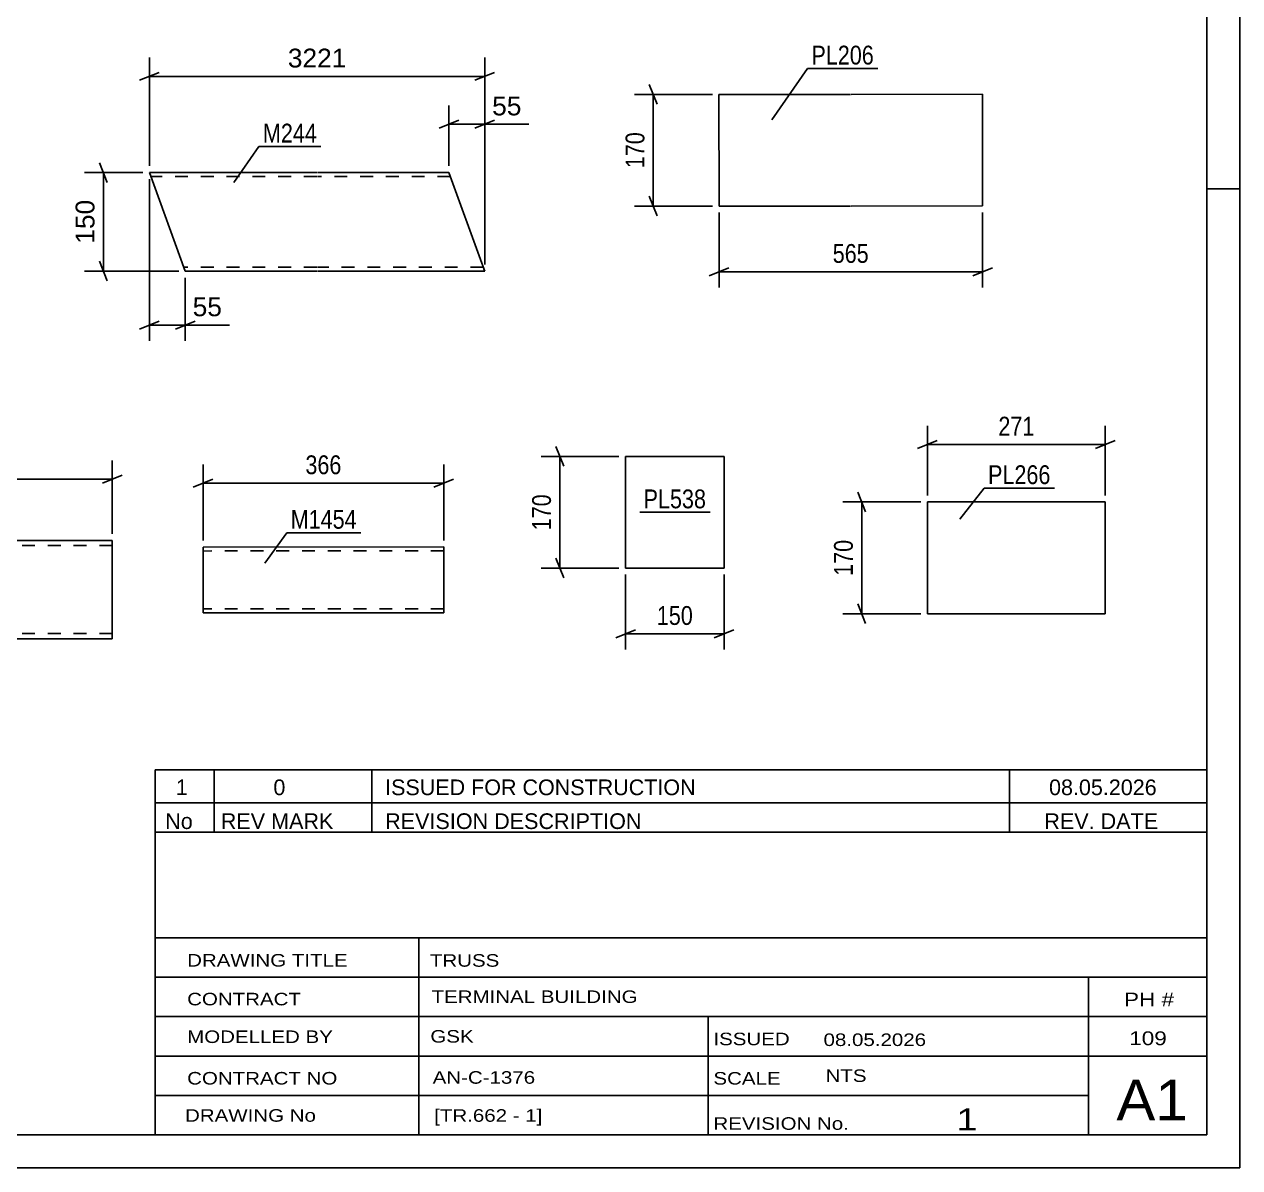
# Model space of a CAD drawing. Header units: millimetres. Extents: x 0 to 420, y 0 to 297.
# Drawn here: x 235.1 to 420, y 0 to 174 of the extents above; entities that cross this region are included whole.
import ezdxf

# ---------------------------------------------------------------- set-up
doc = ezdxf.new("R2010")
doc.units = ezdxf.units.MM
doc.linetypes.add('DXK_LINE_DOT2', pattern=[3.9198, 1.9599, -1.9599])
doc.styles.add('Arial', font='ARIAL.TTF', dxfattribs={"height": 0.2})
doc.styles.add('Arial Narrow', font='ARIALN.TTF', dxfattribs={"height": 0.2})

# ---------------------------------------------------------------- blocks, each defined once
blk = doc.blocks.new('Unknown-317404647-1115')
at = {"color": 5, "linetype": 'Continuous'}
for p, q in [((420, 0), (420, 297)), ((415, 5), (415, 292)), ((420, 149), (415, 149)), ((5, 5), (415, 5)), ((0, 0), (420, 0))]:
    blk.add_line(p, q, dxfattribs=at)
blk = doc.blocks.new('Part-317404647-9236 - 9230')
at = {"color": 2, "linetype": 'Continuous'}
for p, q in [((279.6, 151.46), (254.14, 151.46)), ((254.14, 151.46), (259.6, 136.46)), ((299.7, 151.46), (279.7, 151.46)), ((304.72, 137.66), (299.7, 151.46)), ((305.16, 136.46), (304.72, 137.66)), ((279.6, 136.46), (259.6, 136.46)), ((305.16, 136.46), (279.7, 136.46))]:
    blk.add_line(p, q, dxfattribs=at)
at = {"color": 7, "linetype": 'DXK_LINE_DOT2'}
for p, q in [((279.6, 150.86), (254.36, 150.86)), ((299.92, 150.86), (279.7, 150.86)), ((279.6, 137.06), (259.38, 137.06)), ((304.94, 137.06), (279.7, 137.06)), ((305.13, 136.56), (305.03, 136.82)), ((305.16, 136.46), (305.13, 136.56))]:
    blk.add_line(p, q, dxfattribs=at)
blk = doc.blocks.new('Part-317404647-7230 - 7226')
at = {"color": 2, "linetype": 'Continuous'}
for p, q in [((326.57, 108.26), (326.57, 91.26)), ((326.57, 108.26), (341.57, 108.26)), ((341.57, 108.26), (341.57, 91.26)), ((326.57, 91.26), (341.57, 91.26))]:
    blk.add_line(p, q, dxfattribs=at)
blk = doc.blocks.new('Part-317404647-7286 - 7280')
at = {"color": 2, "linetype": 'Continuous'}
for p, q in [((298.92, 94.47), (262.31, 94.46)), ((262.31, 94.46), (262.31, 84.46)), ((298.92, 84.47), (298.92, 94.47)), ((298.92, 84.47), (262.31, 84.46))]:
    blk.add_line(p, q, dxfattribs=at)
at = {"color": 7, "linetype": 'DXK_LINE_DOT2'}
for p, q in [((298.92, 93.87), (262.31, 93.86)), ((298.92, 93.83), (298.92, 93.87)), ((298.92, 93.87), (298.92, 93.83)), ((298.92, 93.73), (298.92, 93.83)), ((298.92, 93.83), (298.92, 93.73)), ((262.31, 85.06), (262.31, 85.11)), ((298.92, 85.07), (262.31, 85.06))]:
    blk.add_line(p, q, dxfattribs=at)
blk = doc.blocks.new('Part-317404647-7528 - 7512')
at = {"color": 2, "linetype": 'Continuous'}
for p, q in [((208.39, 82.08), (208.39, 95.48)), ((208.39, 95.48), (228.39, 95.48)), ((228.49, 95.48), (248.49, 95.48)), ((248.49, 80.48), (248.49, 95.48)), ((208.39, 82.08), (208.39, 80.48)), ((208.39, 80.48), (228.39, 80.48)), ((228.49, 80.48), (248.49, 80.48))]:
    blk.add_line(p, q, dxfattribs=at)
at = {"color": 7, "linetype": 'DXK_LINE_DOT2'}
for p, q in [((228.39, 94.68), (208.39, 94.68)), ((248.49, 94.68), (228.49, 94.68)), ((208.39, 80.6), (208.39, 82.08)), ((208.39, 81.28), (208.39, 81.34)), ((228.39, 81.28), (208.39, 81.28)), ((248.49, 81.28), (228.49, 81.28)), ((248.49, 81.28), (248.49, 81.34))]:
    blk.add_line(p, q, dxfattribs=at)
blk = doc.blocks.new('Part-317404647-8532 - 8526')
at = {"color": 2, "linetype": 'Continuous'}
for p, q in [((340.79, 146.36), (340.78, 163.36)), ((340.78, 163.36), (360.78, 163.36)), ((360.88, 163.36), (380.88, 163.37)), ((380.88, 163.37), (380.88, 146.37)), ((360.78, 146.36), (340.79, 146.36)), ((380.88, 146.37), (360.88, 146.36))]:
    blk.add_line(p, q, dxfattribs=at)
blk = doc.blocks.new('Part-317404647-15379 - 15378')
at = {"color": 2, "linetype": 'Continuous'}
for p, q in [((372.5, 84.32), (372.5, 101.32)), ((372.5, 101.32), (399.56, 101.32)), ((399.56, 101.32), (399.56, 84.32)), ((399.56, 84.32), (372.5, 84.32))]:
    blk.add_line(p, q, dxfattribs=at)
blk = doc.blocks.new('StraightDimension-317404647-9239 - 9230')
at = {"color": 7, "linetype": 'Continuous'}
for p, q in [((254.14, 152.46), (254.14, 168.95)), ((305.16, 137.46), (305.16, 168.95)), ((255.64, 166.7), (252.64, 165.5)), ((303.66, 165.5), (306.66, 166.7)), ((254.14, 166.1), (305.16, 166.1))]:
    blk.add_line(p, q, dxfattribs=at)
at = {"color": 0}
blk.add_wipeout([(284.7, 166.85), (284.7, 171.05), (274.6, 171.05), (274.6, 166.85)], dxfattribs=at)
at = {"color": 3, "style": 'Arial'}
blk.add_text('3221', height=2.865, dxfattribs=at).set_placement((275.2, 167.45))
blk = doc.blocks.new('StraightDimension-317404647-9250 - 9230')
at = {"color": 7, "linetype": 'Continuous'}
for p, q in [((299.7, 152.46), (299.7, 161.66)), ((305.16, 137.46), (305.16, 161.66)), ((298.2, 158.21), (301.2, 159.41)), ((306.66, 159.41), (303.66, 158.21)), ((299.7, 158.81), (305.16, 158.81))]:
    blk.add_line(p, q, dxfattribs=at)
at = {"color": 0}
blk.add_wipeout([(311.33, 159.56), (311.33, 163.76), (305.68, 163.76), (305.68, 159.56)], dxfattribs=at)
at = {"color": 7, "linetype": 'Continuous'}
blk.add_line((305.16, 158.81), (311.86, 158.81), dxfattribs=at)
blk.add_line((305.16, 158.81), (311.86, 158.81), dxfattribs=at)
at = {"color": 3, "style": 'Arial'}
blk.add_text('55', height=2.865, dxfattribs=at).set_placement((306.28, 160.16))
blk = doc.blocks.new('StraightDimension-317404647-9270 - 9230')
at = {"color": 7, "linetype": 'Continuous'}
for p, q in [((254.14, 150.46), (254.14, 125.84)), ((259.6, 135.46), (259.6, 125.84)), ((252.64, 127.64), (255.64, 128.84)), ((254.14, 128.24), (259.6, 128.24)), ((261.1, 128.84), (258.1, 127.64))]:
    blk.add_line(p, q, dxfattribs=at)
at = {"color": 0}
blk.add_wipeout([(265.77, 128.99), (265.77, 133.19), (260.12, 133.19), (260.12, 128.99)], dxfattribs=at)
at = {"color": 7, "linetype": 'Continuous'}
blk.add_line((259.6, 128.24), (266.3, 128.24), dxfattribs=at)
blk.add_line((259.6, 128.24), (266.3, 128.24), dxfattribs=at)
at = {"color": 3, "style": 'Arial'}
blk.add_text('55', height=2.865, dxfattribs=at).set_placement((260.72, 129.59))
blk = doc.blocks.new('StraightDimension-317404647-9283 - 9230')
at = {"color": 7, "linetype": 'Continuous'}
for p, q in [((247.73, 149.96), (246.53, 152.96)), ((253.14, 151.46), (244.28, 151.46)), ((247.13, 136.46), (247.13, 151.46)), ((246.53, 137.96), (247.73, 134.96)), ((258.6, 136.46), (244.28, 136.46))]:
    blk.add_line(p, q, dxfattribs=at)
at = {"color": 0}
blk.add_wipeout([(246.38, 147.9), (242.18, 147.9), (242.18, 140.03), (246.38, 140.03)], dxfattribs=at)
at = {"color": 3, "style": 'Arial'}
blk.add_text('150', height=2.865, rotation=90.0002, dxfattribs=at).set_placement((245.78, 140.63))
blk = doc.blocks.new('StraightDimension-317404647-7232 - 7226')
at = {"color": 7, "linetype": 'Continuous'}
for p, q in [((317.17, 106.76), (315.97, 109.76)), ((325.57, 108.26), (313.72, 108.26)), ((316.57, 91.26), (316.57, 108.26)), ((315.97, 92.76), (317.17, 89.76)), ((325.57, 91.26), (313.72, 91.26))]:
    blk.add_line(p, q, dxfattribs=at)
at = {"color": 0}
blk.add_wipeout([(315.82, 103.1), (311.62, 103.1), (311.62, 96.41), (315.82, 96.41)], dxfattribs=at)
at = {"color": 3, "style": 'Arial Narrow'}
blk.add_text('170', height=2.863, rotation=90.0002, dxfattribs=at).set_placement((315.22, 97.01))
blk = doc.blocks.new('StraightDimension-317404647-7243 - 7226')
at = {"color": 7, "linetype": 'Continuous'}
for p, q in [((326.57, 90.26), (326.57, 78.86)), ((341.57, 90.26), (341.57, 78.86)), ((328.07, 81.86), (325.07, 80.66)), ((340.07, 80.66), (343.07, 81.86)), ((326.57, 81.26), (341.57, 81.26))]:
    blk.add_line(p, q, dxfattribs=at)
at = {"color": 0}
blk.add_wipeout([(337.41, 82.01), (337.41, 86.21), (330.73, 86.21), (330.73, 82.01)], dxfattribs=at)
at = {"color": 3, "style": 'Arial Narrow'}
blk.add_text('150', height=2.863, dxfattribs=at).set_placement((331.33, 82.61))
blk = doc.blocks.new('StraightDimension-317404647-7288 - 7280')
at = {"color": 7, "linetype": 'Continuous'}
for p, q in [((262.31, 95.46), (262.31, 107.05)), ((298.92, 95.47), (298.92, 107.05)), ((263.81, 104.8), (260.81, 103.6)), ((262.31, 104.2), (298.92, 104.2)), ((297.42, 103.6), (300.42, 104.8))]:
    blk.add_line(p, q, dxfattribs=at)
at = {"color": 0}
blk.add_wipeout([(283.96, 104.95), (283.96, 109.15), (277.27, 109.15), (277.27, 104.95)], dxfattribs=at)
at = {"color": 3, "style": 'Arial Narrow'}
blk.add_text('366', height=2.863, dxfattribs=at).set_placement((277.87, 105.55))
blk = doc.blocks.new('StraightDimension-317404647-7531 - 7512')
at = {"color": 7, "linetype": 'Continuous'}
for p, q in [((208.39, 96.48), (208.39, 107.65)), ((248.49, 96.48), (248.49, 107.65)), ((209.89, 105.4), (206.89, 104.2)), ((246.99, 104.2), (249.99, 105.4)), ((208.39, 104.8), (248.49, 104.8))]:
    blk.add_line(p, q, dxfattribs=at)
at = {"color": 0}
blk.add_wipeout([(233.61, 105.55), (233.61, 109.75), (223.27, 109.75), (223.27, 105.55)], dxfattribs=at)
at = {"color": 3, "style": 'Arial Narrow'}
blk.add_text('15400', height=2.863, dxfattribs=at).set_placement((223.87, 106.15))
blk = doc.blocks.new('StraightDimension-317404647-8535 - 8526')
at = {"color": 7, "linetype": 'Continuous'}
for p, q in [((331.39, 161.86), (330.19, 164.86)), ((339.78, 163.36), (327.94, 163.36)), ((330.79, 146.36), (330.79, 163.36)), ((339.79, 146.36), (327.94, 146.36)), ((330.19, 147.86), (331.39, 144.86))]:
    blk.add_line(p, q, dxfattribs=at)
at = {"color": 0}
blk.add_wipeout([(330.04, 158.21), (325.84, 158.21), (325.84, 151.52), (330.04, 151.52)], dxfattribs=at)
at = {"color": 3, "style": 'Arial Narrow'}
blk.add_text('170', height=2.863, rotation=90.0002, dxfattribs=at).set_placement((329.44, 152.12))
blk = doc.blocks.new('StraightDimension-317404647-8546 - 8526')
at = {"color": 7, "linetype": 'Continuous'}
for p, q in [((340.79, 145.36), (340.79, 133.96)), ((380.88, 145.37), (380.88, 133.96)), ((342.29, 136.96), (339.29, 135.76)), ((379.38, 135.76), (382.38, 136.96)), ((340.79, 136.36), (380.88, 136.36))]:
    blk.add_line(p, q, dxfattribs=at)
at = {"color": 0}
blk.add_wipeout([(364.18, 137.11), (364.18, 141.31), (357.49, 141.31), (357.49, 137.11)], dxfattribs=at)
at = {"color": 3, "style": 'Arial Narrow'}
blk.add_text('565', height=2.863, dxfattribs=at).set_placement((358.09, 137.71))
blk = doc.blocks.new('StraightDimension-317404647-15539 - 15378')
at = {"color": 7, "linetype": 'Continuous'}
for p, q in [((372.5, 102.32), (372.5, 112.93)), ((399.56, 102.32), (399.56, 112.93)), ((374, 110.68), (371, 109.48)), ((372.5, 110.08), (399.56, 110.08)), ((398.06, 109.48), (401.06, 110.68))]:
    blk.add_line(p, q, dxfattribs=at)
at = {"color": 0}
blk.add_wipeout([(389.37, 110.83), (389.37, 115.03), (382.69, 115.03), (382.69, 110.83)], dxfattribs=at)
at = {"color": 3, "style": 'Arial Narrow'}
blk.add_text('271', height=2.863, dxfattribs=at).set_placement((383.29, 111.43))
blk = doc.blocks.new('StraightDimension-317404647-15535 - 15378')
at = {"color": 7, "linetype": 'Continuous'}
for p, q in [((363.1, 99.82), (361.9, 102.82)), ((371.5, 101.32), (359.65, 101.32)), ((362.5, 84.32), (362.5, 101.32)), ((361.9, 85.82), (363.1, 82.82)), ((371.5, 84.32), (359.65, 84.32))]:
    blk.add_line(p, q, dxfattribs=at)
at = {"color": 0}
blk.add_wipeout([(361.75, 96.16), (357.55, 96.16), (357.55, 89.48), (361.75, 89.48)], dxfattribs=at)
at = {"color": 3, "style": 'Arial Narrow'}
blk.add_text('170', height=2.863, rotation=90.0002, dxfattribs=at).set_placement((361.15, 90.08))
blk = doc.blocks.new('Unknown-317404647-16451')
at = {"color": 7, "linetype": 'Continuous'}
for p, q in [((255, 51.05), (255, 5)), ((255, 51.05), (415, 51.05)), ((415, 51), (415, 5)), ((255, 35), (415, 35)), ((295.14, 35), (295.14, 5)), ((255, 29), (415, 29)), ((397, 5.05), (397, 29.05)), ((255, 23), (415, 23)), ((339.14, 23), (339.14, 5)), ((255, 17), (415, 17)), ((255, 11), (397, 11)), ((255, 5), (415, 5))]:
    blk.add_line(p, q, dxfattribs=at)
at = {"color": 7, "style": 'Arial Narrow'}
for s, height, width, p in [('DRAWING TITLE', 1.9089, 1.425378, (259.88, 30.61)), ('TRUSS', 1.909, 1.425378, (296.81, 30.59)), ('CONTRACT', 1.909, 1.425378, (259.88, 24.71)), ('TERMINAL BUILDING', 1.9089, 1.425378, (297.06, 25.07)), ('MODELLED BY', 1.9089, 1.425378, (259.88, 18.98)), ('GSK', 1.909, 1.425378, (296.88, 19.04)), ('ISSUED', 1.909, 1.425378, (339.94, 18.64)), ('08.05.2026', 1.909, 1.425378, (356.69, 18.52)), ('CONTRACT NO', 1.9089, 1.425378, (259.88, 12.66)), ('AN-C-1376', 1.909, 1.425378, (297.23, 12.78)), ('SCALE', 1.909, 1.425378, (339.94, 12.65)), ('A1', 6.204, 1.25, (401.24, 7.2)), ('DRAWING No', 1.909, 1.425378, (259.56, 7)), ('[TR.662 - 1]', 1.9089, 1.425378, (297.46, 6.99)), ('REVISION No.', 1.9089, 1.425378, (339.94, 5.77)), ('1', 3.34, 1.5, (376.91, 5.68))]:
    blk.add_text(s, height=height, dxfattribs=dict(at, width=width)).set_placement(p)
at = {"color": 7, "linetype": 'Continuous', "style": 'Arial Narrow'}
for s, height, width, p in [('PH #', 2.1, 1.42538, (402.4, 24.55)), ('109', 2.1, 1.42538, (403.19, 18.65)), ('NTS', 1.909, 1.425378, (357, 13.05))]:
    blk.add_text(s, height=height, dxfattribs=dict(at, width=width)).set_placement(p)
blk = doc.blocks.new('Unknown-317404647-16452')
at = {"color": 7, "linetype": 'Continuous'}
for p, q in [((255, 60.55), (415, 60.55)), ((415, 60.55), (255, 60.55)), ((255, 60.55), (255, 55.55)), ((264, 60.55), (264, 55.55)), ((288, 60.55), (288, 55.55)), ((385, 60.55), (385, 55.55)), ((415, 60.55), (415, 55.55)), ((255, 55.55), (415, 55.55)), ((255, 55.55), (255, 51.05)), ((255, 55.55), (415, 55.55)), ((264, 55.55), (264, 51.05)), ((288, 55.55), (288, 51.05)), ((385, 55.55), (385, 51.05)), ((415, 55.55), (415, 51.05)), ((415, 51.05), (255, 51.05))]:
    blk.add_line(p, q, dxfattribs=at)
at = {"color": 7, "linetype": 'Continuous', "style": 'Arial Narrow'}
for s, height, width, p in [('1', 2.39, 1.196471, (258.16, 56.7)), ('0', 2.39, 1.196471, (273, 56.7)), ('ISSUED FOR CONSTRUCTION', 2.3861, 1.196471, (290, 56.7)), ('08.05.2026', 2.386, 1.196471, (391, 56.7)), ('No', 2.386, 1.2, (256.54, 51.55)), ('REV MARK', 2.386, 1.2, (265, 51.55)), ('REVISION DESCRIPTION', 2.3861, 1.2, (290, 51.55)), ('REV. DATE', 2.386, 1.2, (390.28, 51.55))]:
    blk.add_text(s, height=height, dxfattribs=dict(at, width=width)).set_placement(p)
blk = doc.blocks.new('Mark-317404647-9232 - 9230')
at = {"color": 0}
blk.add_wipeout([(279.64, 156.03), (279.64, 159.03), (271.41, 159.03), (271.41, 156.03)], dxfattribs=at)
blk.add_wipeout([(279.64, 156.03), (279.64, 159.03), (271.41, 159.03), (271.41, 156.03)], dxfattribs=at)
at = {"color": 30, "linetype": 'Continuous'}
for p, q in [((267, 149.93), (270.81, 155.43)), ((270.81, 155.43), (280.24, 155.43))]:
    blk.add_line(p, q, dxfattribs=at)
at = {"color": 3, "style": 'Arial Narrow'}
blk.add_text('M244', height=2.863, dxfattribs=at).set_placement((271.41, 156.03))
blk = doc.blocks.new('Mark-317404647-7228 - 7226')
at = {"color": 0}
blk.add_wipeout([(338.82, 100.36), (338.82, 103.36), (329.32, 103.36), (329.32, 100.36)], dxfattribs=at)
blk.add_wipeout([(338.82, 100.36), (338.82, 103.36), (329.32, 103.36), (329.32, 100.36)], dxfattribs=at)
at = {"color": 30, "linetype": 'Continuous'}
blk.add_line((328.72, 99.76), (339.42, 99.76), dxfattribs=at)
at = {"color": 3, "style": 'Arial Narrow'}
blk.add_text('PL538', height=2.863, dxfattribs=at).set_placement((329.32, 100.36))
blk = doc.blocks.new('Mark-317404647-7282 - 7280')
at = {"color": 0}
blk.add_wipeout([(285.68, 97.25), (285.68, 100.25), (275.63, 100.25), (275.63, 97.25)], dxfattribs=at)
blk.add_wipeout([(285.68, 97.25), (285.68, 100.25), (275.63, 100.25), (275.63, 97.25)], dxfattribs=at)
at = {"color": 30, "linetype": 'Continuous'}
for p, q in [((271.71, 92.01), (275.03, 96.65)), ((275.03, 96.65), (286.28, 96.65))]:
    blk.add_line(p, q, dxfattribs=at)
at = {"color": 3, "style": 'Arial Narrow'}
blk.add_text('M1454', height=2.863, dxfattribs=at).set_placement((275.63, 97.25))
blk = doc.blocks.new('Mark-317404647-8528 - 8526')
at = {"color": 0}
blk.add_wipeout([(364.35, 167.9), (364.35, 170.9), (354.85, 170.9), (354.85, 167.9)], dxfattribs=at)
blk.add_wipeout([(364.35, 167.9), (364.35, 170.9), (354.85, 170.9), (354.85, 167.9)], dxfattribs=at)
at = {"color": 30, "linetype": 'Continuous'}
for p, q in [((348.81, 159.48), (354.25, 167.3)), ((354.25, 167.3), (364.95, 167.3))]:
    blk.add_line(p, q, dxfattribs=at)
at = {"color": 3, "style": 'Arial Narrow'}
blk.add_text('PL206', height=2.863, dxfattribs=at).set_placement((354.85, 167.9))
blk = doc.blocks.new('Mark-317404647-15608 - 15378')
at = {"color": 0}
blk.add_wipeout([(391.23, 104.04), (391.23, 107.04), (381.72, 107.04), (381.72, 104.04)], dxfattribs=at)
blk.add_wipeout([(391.23, 104.04), (391.23, 107.04), (381.72, 107.04), (381.72, 104.04)], dxfattribs=at)
at = {"color": 30, "linetype": 'Continuous'}
for p, q in [((377.42, 98.7), (381.12, 103.44)), ((381.12, 103.44), (391.83, 103.44))]:
    blk.add_line(p, q, dxfattribs=at)
at = {"color": 3, "style": 'Arial Narrow'}
blk.add_text('PL266', height=2.863, dxfattribs=at).set_placement((381.72, 104.04))

msp = doc.modelspace()

# ---------------------------------------------------------------- block references
for name in ['Unknown-317404647-1115', 'Part-317404647-8532 - 8526', 'Part-317404647-9236 - 9230', 'Part-317404647-7230 - 7226', 'Part-317404647-15379 - 15378', 'Part-317404647-7528 - 7512', 'Part-317404647-7286 - 7280', 'Unknown-317404647-16452', 'Unknown-317404647-16451']:
    msp.add_blockref(name, (0, 0))

# ---------------------------------------------------------------- next in the draw order: block references
for name in ['StraightDimension-317404647-9239 - 9230', 'Mark-317404647-8528 - 8526', 'StraightDimension-317404647-8535 - 8526', 'StraightDimension-317404647-15539 - 15378', 'StraightDimension-317404647-7531 - 7512', 'StraightDimension-317404647-7288 - 7280', 'StraightDimension-317404647-7232 - 7226', 'Mark-317404647-7228 - 7226']:
    msp.add_blockref(name, (0, 0))

# ---------------------------------------------------------------- next in the draw order: block references
for name in ['StraightDimension-317404647-9250 - 9230', 'StraightDimension-317404647-9270 - 9230', 'StraightDimension-317404647-8546 - 8526', 'Mark-317404647-15608 - 15378', 'StraightDimension-317404647-15535 - 15378', 'Mark-317404647-7282 - 7280', 'StraightDimension-317404647-7243 - 7226']:
    msp.add_blockref(name, (0, 0))

# ---------------------------------------------------------------- next in the draw order: block references
for name in ['Mark-317404647-9232 - 9230', 'StraightDimension-317404647-9283 - 9230']:
    msp.add_blockref(name, (0, 0))

doc.saveas('drawing.dxf')
